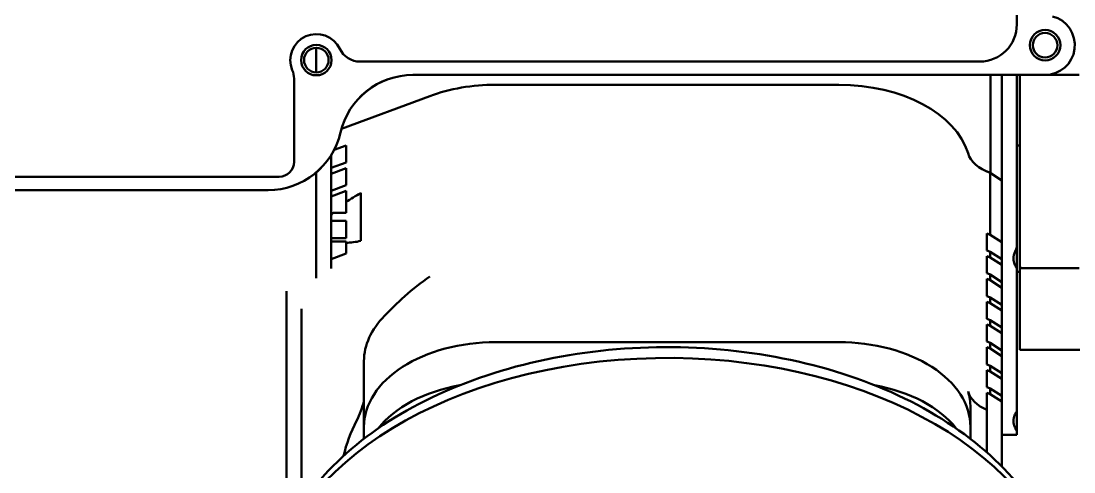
# Model space of a CAD drawing. Header units: millimetres. Extents: x 36 to 3196, y 27 to 5967.
# Drawn here: x 1733.1 to 1874.7, y 5061.5 to 5122.2 of the extents above; entities that cross this region are included whole.
import ezdxf

# ---------------------------------------------------------------- set-up
doc = ezdxf.new("R2010")
doc.units = ezdxf.units.MM
doc.layers.add('외형선(ISO)', color=7, linetype='Continuous', lineweight=50)

msp = doc.modelspace()

# ---------------------------------------------------------------- linework, layer by layer
at = {"layer": '외형선(ISO)'}
for p, q in [((1866.9728, 5252.122), (1866.9728, 5121.722)), ((1772.7728, 5115.272), (1772.7728, 5118.572)), ((1772.7728, 5115.272), (1772.7728, 5118.572)), ((1861.9728, 5116.722), (1778.6388, 5116.722)), ((1769.7728, 5114.422), (1769.7728, 5103.222)), ((1870.7728, 5114.922), (1785.76, 5114.922)), ((1863.4083, 5101.737), (1863.4083, 5114.922)), ((1864.9541, 5114.922), (1864.9541, 5100.7434)), ((1866.9541, 5114.922), (1866.9541, 5096.9065)), ((1867.3728, 5114.922), (1867.3728, 5104.2653)), ((1870.7728, 5114.922), (1875.3728, 5114.922)), ((1875.3728, 5114.922), (1870.7728, 5114.922)), ((1843.0363, 5113.5991), (1796.8719, 5113.5991)), ((1843.0363, 5113.5991), (1796.8719, 5113.5991)), ((1788.0269, 5112.0757), (1776.1581, 5107.671)), ((1788.0269, 5112.0757), (1776.1581, 5107.671)), ((1776.7728, 5109.2735), (1776.7685, 5109.2719)), ((1776.7728, 5109.2735), (1776.7728, 5109.2809)), ((1774.7728, 5088.8684), (1774.7728, 5104.1336)), ((1775.1834, 5104.8579), (1776.7728, 5105.4478)), ((1776.7728, 5105.4478), (1776.7728, 5103.1497)), ((1867.3728, 5105.422), (1866.9541, 5105.422)), ((1867.3728, 5096.6322), (1867.3728, 5104.2653)), ((1776.7728, 5103.1497), (1774.7728, 5102.4075)), ((1772.7728, 5087.6007), (1772.7728, 5101.8117)), ((1772.7728, 5087.6007), (1772.7728, 5101.8117)), ((1774.7728, 5101.6414), (1776.7728, 5102.3836)), ((1776.7728, 5102.3836), (1776.7728, 5100.0855)), ((1863.3973, 5101.7409), (1864.9541, 5100.7402)), ((1863.3973, 5101.7409), (1863.3973, 5093.4293)), ((1863.4083, 5101.737), (1864.9541, 5100.7434)), ((1767.7728, 5101.222), (1716.2144, 5101.222)), ((1776.7728, 5100.0855), (1774.7728, 5099.3433)), ((1864.9541, 5100.7434), (1864.9541, 5100.7402)), ((1864.9541, 5100.7402), (1864.9541, 5092.4286)), ((1766.2728, 5099.422), (1710.7728, 5099.422)), ((1766.2728, 5099.422), (1766.2857, 5099.422)), ((1774.7728, 5098.5772), (1776.7728, 5099.3195)), ((1776.7728, 5099.3195), (1776.7728, 5097.8198)), ((1778.7728, 5099.051), (1778.7728, 5092.5936)), ((1776.7728, 5096.3866), (1776.7728, 5097.8198)), ((1775.0625, 5096.3866), (1774.7728, 5096.2791)), ((1776.7728, 5096.3866), (1775.0625, 5096.3866)), ((1866.9541, 5096.9065), (1866.9541, 5091.7399)), ((1867.3728, 5096.6322), (1867.3728, 5089.4495)), ((1774.7728, 5095.2916), (1776.7728, 5095.2916)), ((1776.7728, 5092.9779), (1776.7728, 5095.2916)), ((1776.7728, 5092.9779), (1774.7728, 5092.9779)), ((1862.9541, 5093.603), (1862.9541, 5091.3048)), ((1863.3973, 5093.4293), (1864.9541, 5092.4286)), ((1774.7728, 5092.4489), (1774.9835, 5092.5271)), ((1774.9835, 5092.5271), (1776.7728, 5092.5271)), ((1776.7728, 5092.3404), (1776.7728, 5092.5271)), ((1776.7728, 5092.3404), (1776.7728, 5090.893)), ((1864.9541, 5092.4286), (1864.9541, 5090.1304)), ((1866.9541, 5088.9049), (1866.9541, 5091.7399)), ((1776.7728, 5090.893), (1774.7728, 5090.1507)), ((1862.9541, 5090.5388), (1862.9541, 5088.2406)), ((1864.9541, 5090.1304), (1863.3973, 5091.1312)), ((1863.3973, 5091.1312), (1863.3973, 5090.3651)), ((1863.3973, 5090.3651), (1864.9541, 5089.3644)), ((1864.9541, 5090.1304), (1864.9541, 5089.3644)), ((1864.9541, 5089.3644), (1864.9541, 5087.0663)), ((1866.9541, 5088.9049), (1866.9541, 5069.7011)), ((1867.3728, 5088.922), (1867.3728, 5089.4495)), ((1867.4372, 5088.922), (1867.3728, 5088.922)), ((1867.3728, 5088.922), (1867.3728, 5086.6304)), ((1869.3728, 5088.922), (1867.4372, 5088.922)), ((1875.3728, 5088.922), (1869.3728, 5088.922)), ((1862.9541, 5087.4746), (1862.9541, 5085.1765)), ((1864.9541, 5087.0663), (1863.3973, 5088.067)), ((1863.3973, 5088.067), (1863.3973, 5087.301)), ((1863.3973, 5087.301), (1864.9541, 5086.3002)), ((1867.3728, 5088.422), (1866.9541, 5088.422)), ((1768.7728, 5085.844), (1768.7728, 5078.2054)), ((1864.9541, 5087.0663), (1864.9541, 5086.3002)), ((1864.9541, 5086.3002), (1864.9541, 5084.0021)), ((1867.3728, 5086.6304), (1867.3728, 5077.922)), ((1862.9541, 5084.4104), (1862.9541, 5082.1123)), ((1864.9541, 5084.0021), (1863.3973, 5085.0028)), ((1863.3973, 5085.0028), (1863.3973, 5084.2368)), ((1770.7728, 5083.4662), (1770.7728, 5079.1622)), ((1863.3973, 5084.2368), (1864.9541, 5083.236)), ((1864.9541, 5084.0021), (1864.9541, 5083.236)), ((1864.9541, 5083.236), (1864.9541, 5080.9379)), ((1864.9541, 5080.9379), (1863.3973, 5081.9386)), ((1863.3973, 5081.9386), (1863.3973, 5081.1726)), ((1862.9541, 5081.3462), (1862.9541, 5079.0481)), ((1863.3973, 5081.1726), (1864.9541, 5080.1719)), ((1864.9541, 5080.9379), (1864.9541, 5080.1719)), ((1864.9541, 5080.1719), (1864.9541, 5077.8737)), ((1770.7728, 5079.1622), (1770.7728, 5075.2289)), ((1843.0363, 5078.9739), (1796.8719, 5078.9739)), ((1796.8719, 5078.9739), (1843.0363, 5078.9739)), ((1864.9541, 5077.8737), (1863.3973, 5078.8745)), ((1863.3973, 5078.8745), (1863.3973, 5078.1084)), ((1768.7728, 5078.2054), (1768.7728, 5074.4165)), ((1862.9541, 5078.2821), (1862.9541, 5075.9839)), ((1863.3973, 5078.1084), (1864.9541, 5077.1077)), ((1864.9541, 5077.8737), (1864.9541, 5077.1077)), ((1867.3728, 5077.922), (1877.2728, 5077.922)), ((1779.1819, 5076.4125), (1779.1819, 5067.603)), ((1864.9541, 5074.8096), (1863.3973, 5075.8103)), ((1863.3973, 5075.8103), (1863.3973, 5075.0442)), ((1864.9541, 5077.1077), (1864.9541, 5074.8096)), ((1768.7728, 5069.2343), (1768.7728, 5074.4165)), ((1770.7785, 5069.2343), (1770.7785, 5074.4165)), ((1862.9541, 5075.2179), (1862.9541, 5072.9198)), ((1863.3973, 5075.0442), (1864.9541, 5074.0435)), ((1864.9541, 5074.8096), (1864.9541, 5074.0435)), ((1864.9541, 5074.0435), (1864.9541, 5071.7454)), ((1862.9541, 5072.1537), (1862.9541, 5069.8556)), ((1863.3973, 5072.7461), (1863.3973, 5071.9801)), ((1864.9541, 5071.7454), (1863.3973, 5072.7461)), ((1863.3973, 5071.9801), (1864.9541, 5070.9793)), ((1864.9541, 5071.7454), (1864.9541, 5070.9793)), ((1860.7263, 5070.1692), (1860.7263, 5067.603)), ((1864.9541, 5070.9793), (1864.9541, 5062.2575)), ((1768.7728, 5069.2343), (1768.7728, 5067.7096)), ((1862.9541, 5064.1475), (1862.9541, 5069.8556)), ((1866.9541, 5067.0006), (1866.9541, 5069.7011)), ((1768.7728, 5067.7096), (1768.7728, 5054.7731)), ((1770.7728, 5068.24), (1770.7728, 5057.1425)), ((1779.1819, 5065.9817), (1779.1819, 5067.603)), ((1860.7263, 5065.9817), (1860.7263, 5067.603)), ((1866.9541, 5066.5165), (1864.9541, 5066.5165)), ((1866.9541, 5067.0006), (1866.9541, 5066.5165))]:
    msp.add_line(p, q, dxfattribs=at)
for centre, radius in [((1870.7728, 5118.922), 2.05), ((1870.7728, 5118.922), 1.65), ((1772.7728, 5116.922), 2.05), ((1772.7728, 5116.922), 1.65)]:
    msp.add_circle(centre, radius, dxfattribs=at)
for centre, radius, start, end in [((1870.7728, 5118.922), 4, 270, 75.522488), ((1861.9728, 5121.722), 5, 270, 0), ((1772.7728, 5116.922), 3.5, 25.516387, 202.619865), ((1778.6388, 5119.722), 3, 205.516387, 270), ((1766.7728, 5114.422), 3, 0, 22.619865), ((1785.76, 5104.922), 10, 90, 166.997122), ((1785.7728, 5104.922), 10, 90, 166.997122), ((1766.2728, 5109.422), 10, 270, 346.997122), ((1766.2857, 5109.422), 10, 270, 346.997122), ((1767.7728, 5103.222), 2, 270, 0)]:
    msp.add_arc(centre, radius, start, end, dxfattribs=at)
for centre, major_axis, ratio, start_param, end_param in [((1796.8719, 5102.2282), (-17.6901, 0), 0.64278761, 4.71238898, 5.23598776), ((1796.8719, 5102.2282), (-17.6901, 0), 0.64278761, 4.71238898, 5.23598776), ((1843.0363, 5102.2282), (17.6901, 0), 0.64278761, 0.1909117, 1.57079633), ((1843.0363, 5102.2282), (17.6901, 0), 0.64278761, 0.1909117, 1.57079633), ((1866.2959, 5105.1177), (-6, 0), 0.64278761, 0.1909117, 1.06869497), ((1866.2959, 5105.1177), (-6, 0), 0.64278761, 0.1909117, 1.06658785), ((1781.5034, 5096.8356), (-7.685, -3.4272), 0.3794726, 4.9026671, 5.19693516), ((1781.5034, 5096.8356), (-7.685, -3.4272), 0.3794726, 5.51736619, 5.58696878), ((1866.2959, 5096.8061), (6, 0), 0.64278761, 4.12165583, 4.20818051), ((1781.5034, 5096.8356), (-7.685, -3.4272), 0.3794726, 0.36093412, 0.41229839), ((1781.5034, 5096.8356), (-7.685, -3.4272), 0.3794726, 0.75096774, 1.04523579), ((1866.2959, 5094.508), (-6, 0), 0.64278761, 0.98006318, 1.06658785), ((1866.2959, 5093.7419), (6, 0), 0.64278761, 4.12165583, 4.20818051), ((1869.3728, 5089.4495), (0, -2.0961), 0.95414649, 4.71238898, 4.96677353), ((1866.2959, 5091.4438), (-6, 0), 0.64278761, 0.98006318, 1.06658785), ((1866.2959, 5090.6777), (6, 0), 0.64278761, 4.12165583, 4.20818051), ((1866.2959, 5088.3796), (-6, 0), 0.64278761, 0.98006318, 1.06658785), ((1866.2959, 5087.6136), (6, 0), 0.64278761, 4.12165583, 4.20818051), ((1796.8719, 5076.4125), (-17.6901, 0), 0.64278761, 5.71610208, 6.28318531), ((1866.2959, 5085.3154), (-6, 0), 0.64278761, 0.98006318, 1.06658785), ((1866.2959, 5084.5494), (6, 0), 0.64278761, 4.12165583, 4.20818051), ((1819.9541, 5042.3031), (53.75, 0), 0.64278761, 0.24547361, 3.14159265), ((1819.9541, 5042.3031), (-53.75, 0), 0.64278761, 3.38706626, 6.28318531), ((1796.8719, 5067.603), (-17.6901, 0), 0.64278761, 4.71238898, 6.28318531), ((1796.8719, 5067.603), (-17.6901, 0), 0.64278761, 4.71238898, 6.28318531), ((1843.0363, 5067.603), (17.6901, 0), 0.64278761, 0, 1.57079633), ((1843.0363, 5067.603), (17.6901, 0), 0.64278761, 0, 1.57079633), ((1866.2959, 5082.2513), (-6, 0), 0.64278761, 0.98006318, 1.06658785), ((1866.2959, 5081.4852), (6, 0), 0.64278761, 4.12165583, 4.20818051), ((1866.2959, 5079.1871), (-6, 0), 0.64278761, 0.98006318, 1.06658785), ((1866.2959, 5078.421), (6, 0), 0.64278761, 4.12165583, 4.20818051), ((1796.8719, 5062.2406), (-17.6901, 0), 0.64278761, 4.9875229, 5.81552208), ((1843.0363, 5062.2406), (-17.6901, 0), 0.64278761, 3.60925588, 4.43725506), ((1866.2959, 5073.0587), (-6, 0), 0.64278761, 0.1909117, 0.98006318), ((1843.0363, 5070.1692), (17.6901, 0), 0.64278761, 0, 0.1909117), ((1866.2959, 5076.1229), (-6, 0), 0.64278761, 0.98006318, 1.06658785), ((1866.2959, 5075.3569), (6, 0), 0.64278761, 4.12165583, 4.20818051), ((1754.4374, 5073.4147), (25, 0), 0.64278761, 5.96408382, 6.14009189), ((1819.9541, 5059.5008), (-44, 0), 0.64278761, 5.96408382, 6.13470907)]:
    msp.add_ellipse(centre, major_axis=major_axis, ratio=ratio, start_param=start_param, end_param=end_param, dxfattribs=at)
for points, knots in [([(1866.9541, 5091.7399), (1866.9281, 5091.6588), (1866.9015, 5091.5799), (1866.8263, 5091.3706), (1866.7764, 5091.2461), (1866.725, 5091.1303)], [-0.229841854, -0.229841854, -0.229841854, -0.229841854, -0.1992093279, -0.1992093279, -0.1455497148, -0.1455497148, -0.1455497148, -0.1455497148]), ([(1781.9509, 5082.5206), (1782.6982, 5083.2749), (1783.6268, 5084.2325), (1785.7204, 5086.1078), (1786.8849, 5087.0286), (1788.0269, 5087.7921)], [-0.834717619, -0.834717619, -0.834717619, -0.834717619, -0.417358809, -0.417358809, 0, 0, 0, 0]), ([(1766.2041, 5042.6861), (1766.2041, 5046.3795), (1767.0708, 5050.0662), (1770.4326, 5057.1229), (1772.9799, 5060.4771), (1779.5627, 5066.5862), (1783.6654, 5069.3082), (1792.9703, 5073.7751), (1798.1861, 5075.5062), (1809.1625, 5077.7957), (1814.921, 5078.3545), (1826.4093, 5078.2544), (1832.1372, 5077.5969), (1843.0101, 5075.1205), (1848.1528, 5073.3009), (1857.3369, 5068.6438), (1861.3782, 5065.8059), (1867.8684, 5059.3719), (1870.3411, 5055.7825), (1872.0588, 5051.5055), (1872.2274, 5051.05), (1872.3827, 5050.5916)], [3.3160674, 3.3160674, 3.3160674, 3.3160674, 3.61321895, 3.61321895, 3.92182988, 3.92182988, 4.24539559, 4.24539559, 4.57308386, 4.57308386, 4.90042233, 4.90042233, 5.22739261, 5.22739261, 5.55478663, 5.55478663, 5.88240918, 5.88240918, 6.20502717, 6.20502717, 6.24319276, 6.24319276, 6.24319276, 6.24319276]), ([(1866.725, 5067.4757), (1866.7764, 5067.3608), (1866.8263, 5067.2536), (1866.9015, 5067.1013), (1866.9281, 5067.0494), (1866.9541, 5067.0006)], [-2.3940476809, -2.3940476809, -2.3940476809, -2.3940476809, -2.3403880678, -2.3403880678, -2.3097555417, -2.3097555417, -2.3097555417, -2.3097555417])]:
    msp.add_open_spline(points, degree=3, knots=knots, dxfattribs=at)
for points, weights in [([(1866.725, 5091.1303), (1866.2406, 5090.0449), (1866.9541, 5088.9049)], [1.13817690275, 1.20371739236, 1.10960187765]), ([(1866.9541, 5069.7011), (1866.2406, 5068.5611), (1866.725, 5067.4757)], [1.10960187765, 1.20371739236, 1.13817690275])]:
    msp.add_rational_spline(points, weights, degree=2, dxfattribs=at)
for points in [[(1770.7785, 5074.4165), (1770.7785, 5074.6486), (1770.7698, 5074.9259), (1770.7728, 5075.2289)], [(1770.7785, 5069.2343), (1770.7785, 5068.8748), (1770.7695, 5068.5374), (1770.7728, 5068.24)]]:
    msp.add_open_spline(points, degree=3, dxfattribs=at)

doc.saveas('drawing.dxf')
